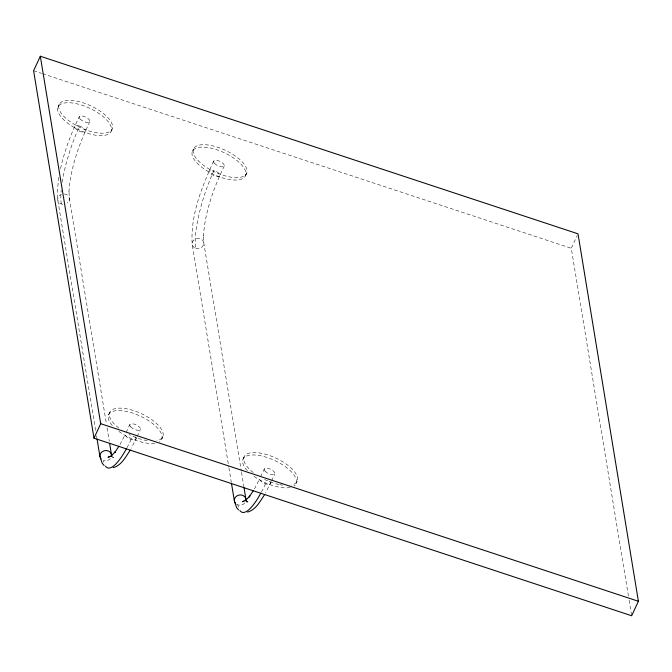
<?xml version="1.0" encoding="UTF-8"?>
<svg xmlns="http://www.w3.org/2000/svg" width="672" height="672" viewBox="0 0 672 672"><rect width="100%" height="100%" fill="white"/><g stroke="black" fill="none" stroke-linecap="round" stroke-linejoin="round"><path stroke-width="0.5" stroke-dasharray="3.36 2.52" d="M58.85 177.366L57.38 190.268L57.775 199.996L95.684 430.668M60.572 168.529C64.512 150.545 71.232 133.291 79.229 116.743M57.985 107.008L59.102 104.597M89.855 121.607C79.246 143.615 70.694 167.118 68.956 191.654L68.964 190.529L69.334 198.248L106.386 423.746M111.098 131.342L112.216 128.932M192.402 151.402L193.528 148.991M213.654 161.137C201.718 187.093 190.31 215.284 192.2 244.398L228.749 466.788M108.57 414.851L109.696 412.432M224.272 166.001C213.662 188.009 205.12 211.512 203.372 236.057L203.389 234.923L203.75 242.642L241.324 471.248M126.151 432.474L129.822 424.578M245.524 175.736L246.641 173.326M136.777 437.346L131.242 448.249M137.18 436.464L140.44 429.442M161.692 439.177L162.809 436.766M242.995 459.245L244.112 456.826M260.576 476.868L264.239 468.972M271.202 481.74L265.667 492.643M271.606 480.858L274.865 473.844M296.108 483.571L297.234 481.16M628.446 596.098L571.292 248.296L577.172 235.628M119.986 444.612L125.336 434.23M254.411 489.006L259.762 478.624M33.6 70.72L41.563 73.349M42.563 73.676L571.292 248.296M246.733 501.329L248.06 501.976L245.994 500.816M112.308 456.935L113.644 457.582L110.88 456.036M246.389 501.396L247.178 502.622M629.126 600.23L631.68 615.762M241.492 472.282L243.869 486.763M228.917 467.821L231.294 482.303M107.066 427.888L109.276 441.336M96.533 435.842L96.877 437.909M195.737 248.346A5.846 5.124 -9.3 0 0 203.75 242.642A5.846 5.124 -9.3 0 0 194.443 239.568A5.846 5.124 -9.3 0 0 195.737 248.346A59.892 14.759 -71.7 0 1 214.024 170.453A5.846 2.411 24.9 0 1 219.366 176.148A5.846 2.411 24.9 0 1 210.059 173.074A5.846 2.411 24.9 0 1 214.024 170.453M244.751 503.017A5.846 5.124 -9.3 0 1 236.578 504.252M265.532 483.832A59.892 14.759 -71.7 0 1 261.307 492.299M238.384 507.158A59.892 14.759 -71.7 0 1 237.896 504.874M269.497 481.211A5.846 2.411 24.9 0 1 268.531 484.352A5.846 2.411 24.9 0 1 261.248 481.48A5.846 2.411 24.9 0 1 260.946 477.842M290.178 487.494A29.215 12.071 24.9 0 1 252.932 475.532M247.414 470.652A29.215 12.071 24.9 0 1 267.271 457.54A29.215 12.071 24.9 0 1 293.975 486.032M253.277 472.525A29.215 12.071 24.9 0 1 250.051 452.911A29.215 12.071 24.9 0 1 288.07 465.469A29.215 12.071 24.9 0 1 291.295 485.075M282.618 485.142A29.215 12.071 24.9 0 1 279.829 484.688M278.88 484.487A29.215 12.071 24.9 0 1 263.34 478.85M64.327 194.006A5.846 5.124 -9.3 0 1 69.182 197.593A5.846 5.124 -9.3 0 1 67.091 203.078M62.782 204.246A5.846 5.124 -9.3 0 1 57.775 199.996A5.846 5.124 -9.3 0 1 61.337 194.46M61.312 203.952A59.892 14.759 -71.7 0 1 61.177 190.294M62.194 182.188A59.892 14.759 -71.7 0 1 79.607 126.059A5.846 2.411 24.9 0 1 84.949 131.754A5.846 2.411 24.9 0 1 75.634 128.68A5.846 2.411 24.9 0 1 79.607 126.059M110.326 458.623A5.846 5.124 -9.3 0 1 103.471 460.48A59.892 14.759 -71.7 0 0 103.967 462.764M131.107 439.438A59.892 14.759 -71.7 0 1 126.882 447.896M135.08 436.817A5.846 2.411 24.9 0 1 134.106 439.958A5.846 2.411 24.9 0 1 126.823 437.086A5.846 2.411 24.9 0 1 126.529 433.448M154.82 443.26A29.215 12.071 24.9 0 1 118.507 431.13M112.342 425.544A29.215 12.071 24.9 0 1 133.434 413.339A29.215 12.071 24.9 0 1 159.55 441.638M118.852 428.123A29.215 12.071 24.9 0 1 115.626 408.517A29.215 12.071 24.9 0 1 153.653 421.075A29.215 12.071 24.9 0 1 156.87 440.681M147.277 440.622A29.215 12.071 24.9 0 1 128.915 434.448M265.121 471.257A5.846 2.411 24.9 0 0 274.436 474.331A5.846 2.411 24.9 0 0 269.094 468.636A5.846 2.411 24.9 0 0 265.121 471.257M196.82 162.817A29.215 12.071 24.9 0 0 243.39 178.198A29.215 12.071 24.9 0 0 216.686 149.705A29.215 12.071 24.9 0 0 196.82 162.817M197.938 160.398A29.215 12.071 24.9 0 0 244.507 175.778A29.215 12.071 24.9 0 0 217.804 147.294A29.215 12.071 24.9 0 0 197.938 160.398M214.536 163.422A5.846 2.411 24.9 0 0 223.852 166.496A5.846 2.411 24.9 0 0 218.509 160.801A5.846 2.411 24.9 0 0 214.536 163.422M130.704 426.863A5.846 2.411 24.9 0 0 140.011 429.937A5.846 2.411 24.9 0 0 134.677 424.242A5.846 2.411 24.9 0 0 130.704 426.863M62.395 118.423A29.215 12.071 24.9 0 0 108.965 133.795A29.215 12.071 24.9 0 0 82.261 105.311A29.215 12.071 24.9 0 0 62.395 118.423M63.521 116.004A29.215 12.071 24.9 0 0 110.082 131.384A29.215 12.071 24.9 0 0 83.378 102.9A29.215 12.071 24.9 0 0 63.521 116.004M80.111 119.028A5.846 2.411 24.9 0 0 89.426 122.102A5.846 2.411 24.9 0 0 84.084 116.399A5.846 2.411 24.9 0 0 80.111 119.028"/><path stroke-width="1.01" d="M40.32 56.238L33.6 70.72L93.988 438.178L631.68 615.762L638.4 601.28L578.012 233.822L40.32 56.238L100.708 423.704L93.988 438.178M118.936 446.208L114.719 452.592L115.433 451.601L110.737 456.498M130.301 450.08C125.756 456.691 121.582 465.343 113.19 467.695M253.352 490.602L249.144 496.986L249.85 496.003L245.162 500.892M264.726 494.474C260.182 501.085 256.007 509.737 247.607 512.089M111.854 455.666L108.007 457.313L109.393 456.792M246.271 500.06L242.424 501.707L243.81 501.186M100.708 423.704L638.4 601.28M238.56 509.905L236.678 507.713L234.746 502.211M104.143 465.511L102.262 463.319L100.321 457.808M244.037 487.796L245.91 499.178M231.47 483.344L234.36 500.926M109.62 443.402L111.485 454.776M97.045 438.942L99.935 456.532M235.502 503.345A5.846 5.124 -9.3 0 1 238.636 495.138A5.846 5.124 -9.3 0 1 245.91 500.514M260.837 493.164A59.892 14.759 -71.7 0 1 239.887 510.552M101.086 458.951A5.846 5.124 -9.3 0 1 104.219 450.744A5.846 5.124 -9.3 0 1 111.485 456.12M126.412 448.77A59.892 14.759 -71.7 0 1 105.462 466.15"/></g></svg>
